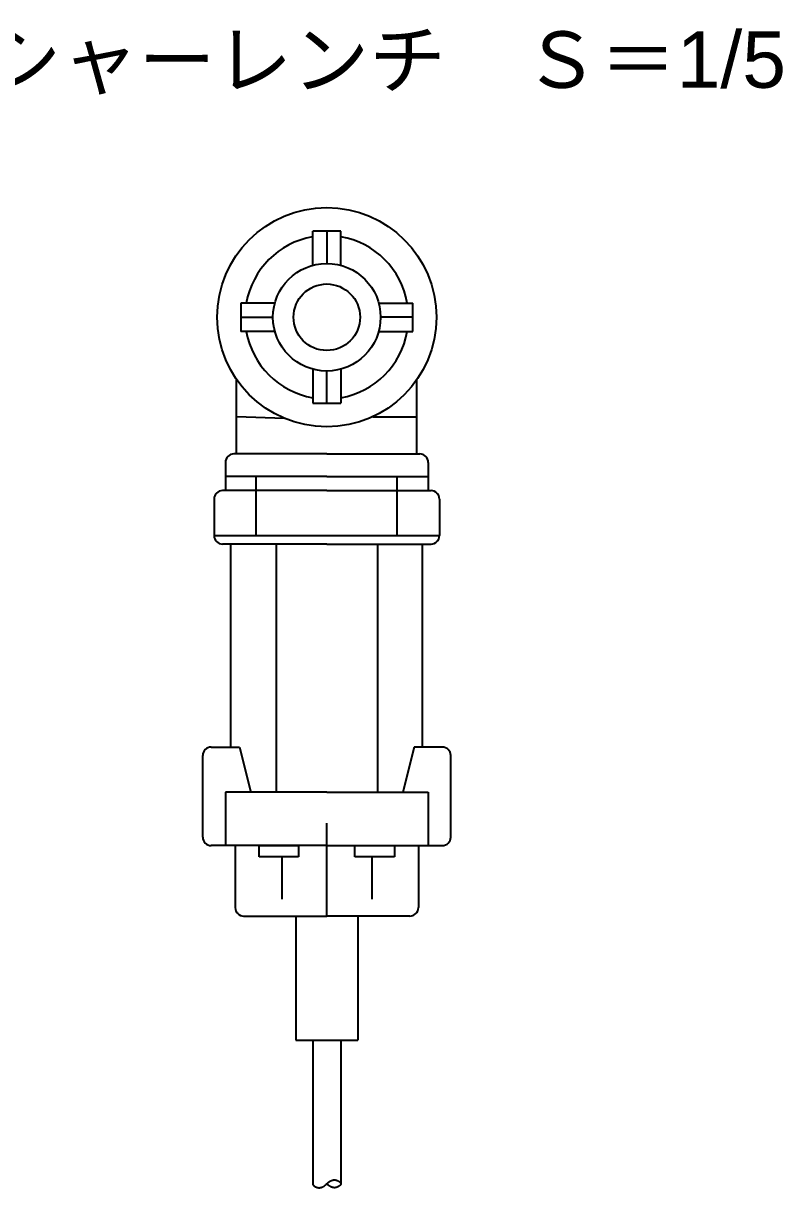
# Model space of a CAD drawing. Header units: millimetres. Extents: x -2880 to 3894, y -2977 to 4857.
# Drawn here: x -1202.1 to -932.6, y -2310.3 to -1897.1 of the extents above; entities that cross this region are included whole.
import ezdxf

# ---------------------------------------------------------------- set-up
doc = ezdxf.new("R2010")
doc.units = ezdxf.units.MM
doc.header["$MEASUREMENT"] = 0
doc.layers.add('_1-0_', color=7, linetype='Continuous')
doc.layers.add('_6-0_', color=7, linetype='Continuous')
doc.styles.get("Standard").update_dxf_attribs({"font": 'arial.ttf'})

msp = doc.modelspace()

# ---------------------------------------------------------------- linework, layer by layer
at = {"layer": '_1-0_', "color": 2, "linetype": 'Continuous'}
for p, q in [((-1099.428, -1982.974), (-1099.428, -1970.899)), ((-1089.428, -1970.899), (-1099.428, -1970.899)), ((-1094.428, -1970.899), (-1094.428, -1982.308)), ((-1089.428, -1982.974), (-1089.428, -1970.899)), ((-1112.854, -1996.399), (-1124.928, -1996.399)), ((-1124.928, -1996.399), (-1124.928, -2006.399)), ((-1076.003, -1996.399), (-1063.928, -1996.399)), ((-1063.928, -2006.399), (-1063.928, -1996.399)), ((-1124.928, -2001.399), (-1113.52, -2001.399)), ((-1063.928, -2001.399), (-1075.336, -2001.399)), ((-1112.854, -2006.399), (-1124.928, -2006.399)), ((-1076.003, -2006.399), (-1063.928, -2006.399)), ((-1099.428, -2019.825), (-1099.428, -2031.899)), ((-1094.428, -2031.899), (-1094.428, -2020.491)), ((-1089.428, -2019.825), (-1089.428, -2031.899)), ((-1099.428, -2031.899), (-1089.428, -2031.899))]:
    msp.add_line(p, q, dxfattribs=at)
at = {"layer": '_1-0_', "color": 3, "linetype": 'Continuous'}
for p, q in [((-1126.428, -2049.899), (-1126.428, -2023.518)), ((-1062.428, -2049.899), (-1062.428, -2023.518)), ((-1109.428, -2037.292), (-1126.428, -2036.709)), ((-1078.104, -2036.709), (-1062.428, -2036.709)), ((-1130.428, -2052.899), (-1130.428, -2062.899)), ((-1094.428, -2049.899), (-1127.428, -2049.899)), ((-1094.428, -2049.899), (-1061.428, -2049.899)), ((-1058.428, -2052.899), (-1058.428, -2062.899)), ((-1094.428, -2057.899), (-1130.428, -2057.899)), ((-1119.428, -2078.899), (-1119.428, -2057.899)), ((-1094.428, -2057.899), (-1058.428, -2057.899)), ((-1069.428, -2078.899), (-1069.428, -2057.899)), ((-1134.428, -2065.899), (-1134.428, -2078.899)), ((-1094.428, -2062.899), (-1131.428, -2062.899)), ((-1094.428, -2062.899), (-1057.428, -2062.899)), ((-1054.428, -2065.899), (-1054.428, -2078.899)), ((-1134.428, -2078.899), (-1054.428, -2078.899)), ((-1094.428, -2081.899), (-1131.428, -2081.899)), ((-1128.428, -2153.899), (-1128.428, -2081.899)), ((-1112.428, -2081.899), (-1112.428, -2169.899)), ((-1094.428, -2081.899), (-1057.428, -2081.899)), ((-1076.428, -2081.899), (-1076.428, -2169.899)), ((-1060.428, -2153.899), (-1060.428, -2081.899)), ((-1138.428, -2185.899), (-1138.428, -2156.899)), ((-1135.428, -2153.899), (-1125.428, -2153.899)), ((-1125.428, -2153.899), (-1121.428, -2169.899)), ((-1063.428, -2153.899), (-1067.428, -2169.899)), ((-1053.428, -2153.899), (-1063.428, -2153.899)), ((-1050.428, -2185.899), (-1050.428, -2156.899)), ((-1094.428, -2169.899), (-1130.428, -2169.899)), ((-1130.428, -2169.899), (-1130.428, -2188.899)), ((-1094.428, -2169.899), (-1058.428, -2169.899)), ((-1058.428, -2169.899), (-1058.428, -2188.899)), ((-1094.428, -2213.899), (-1094.428, -2180.899)), ((-1094.428, -2188.899), (-1135.428, -2188.899)), ((-1126.928, -2188.899), (-1126.928, -2210.899)), ((-1118.428, -2188.899), (-1104.428, -2188.899)), ((-1118.428, -2192.899), (-1118.428, -2188.899)), ((-1104.428, -2188.899), (-1104.428, -2192.899)), ((-1094.428, -2188.899), (-1053.428, -2188.899)), ((-1084.428, -2188.899), (-1070.428, -2188.899)), ((-1084.428, -2192.899), (-1084.428, -2188.899)), ((-1070.428, -2188.899), (-1070.428, -2192.899)), ((-1061.928, -2188.899), (-1061.928, -2210.899)), ((-1104.428, -2192.899), (-1118.428, -2192.899)), ((-1110.428, -2192.899), (-1110.428, -2207.899)), ((-1070.428, -2192.899), (-1084.428, -2192.899)), ((-1078.428, -2192.899), (-1078.428, -2207.899)), ((-1123.928, -2213.899), (-1094.428, -2213.899)), ((-1105.428, -2213.899), (-1105.428, -2257.899)), ((-1064.928, -2213.899), (-1094.428, -2213.899)), ((-1083.428, -2213.899), (-1083.428, -2257.899)), ((-1105.428, -2257.899), (-1083.428, -2257.899)), ((-1099.428, -2257.899), (-1099.428, -2308.899)), ((-1089.428, -2257.899), (-1089.428, -2308.899)), ((-1099.428, -2308.899), (-1099.428, -2308.916)), ((-1099.428, -2308.916), (-1099.427, -2308.932)), ((-1099.427, -2308.932), (-1099.426, -2308.948)), ((-1099.426, -2308.948), (-1099.425, -2308.964)), ((-1099.425, -2308.964), (-1099.422, -2308.981)), ((-1099.422, -2308.981), (-1099.42, -2308.997)), ((-1099.42, -2308.997), (-1099.417, -2309.013)), ((-1099.417, -2309.013), (-1099.413, -2309.029)), ((-1099.413, -2309.029), (-1099.409, -2309.046)), ((-1099.409, -2309.046), (-1099.405, -2309.062)), ((-1099.405, -2309.062), (-1099.4, -2309.078)), ((-1099.4, -2309.078), (-1099.394, -2309.094)), ((-1099.394, -2309.094), (-1099.388, -2309.111)), ((-1099.388, -2309.111), (-1099.382, -2309.127)), ((-1099.382, -2309.127), (-1099.375, -2309.143)), ((-1099.375, -2309.143), (-1099.368, -2309.159)), ((-1099.368, -2309.159), (-1099.36, -2309.176)), ((-1099.36, -2309.176), (-1099.352, -2309.192)), ((-1099.352, -2309.192), (-1099.343, -2309.208)), ((-1099.343, -2309.208), (-1099.334, -2309.224)), ((-1099.334, -2309.224), (-1099.324, -2309.241)), ((-1099.324, -2309.241), (-1099.314, -2309.257)), ((-1099.314, -2309.257), (-1099.303, -2309.273)), ((-1099.303, -2309.273), (-1099.292, -2309.289)), ((-1099.292, -2309.289), (-1099.28, -2309.306)), ((-1099.28, -2309.306), (-1099.268, -2309.322)), ((-1099.268, -2309.322), (-1099.256, -2309.338)), ((-1099.256, -2309.338), (-1099.243, -2309.354)), ((-1099.243, -2309.354), (-1099.229, -2309.371)), ((-1099.229, -2309.371), (-1099.215, -2309.387)), ((-1099.215, -2309.387), (-1099.201, -2309.403)), ((-1099.201, -2309.403), (-1099.186, -2309.419)), ((-1099.186, -2309.419), (-1099.17, -2309.436)), ((-1099.17, -2309.436), (-1099.155, -2309.452)), ((-1099.155, -2309.452), (-1099.138, -2309.468)), ((-1099.138, -2309.468), (-1099.121, -2309.484)), ((-1099.121, -2309.484), (-1099.104, -2309.501)), ((-1099.104, -2309.501), (-1099.086, -2309.517)), ((-1099.086, -2309.517), (-1099.068, -2309.533)), ((-1099.068, -2309.533), (-1099.049, -2309.549)), ((-1099.049, -2309.549), (-1099.03, -2309.566)), ((-1099.03, -2309.566), (-1099.011, -2309.582)), ((-1099.011, -2309.582), (-1098.99, -2309.598)), ((-1098.99, -2309.598), (-1098.97, -2309.614)), ((-1098.97, -2309.614), (-1098.949, -2309.631)), ((-1098.949, -2309.631), (-1098.927, -2309.647)), ((-1098.927, -2309.647), (-1098.905, -2309.663)), ((-1098.905, -2309.663), (-1098.883, -2309.679)), ((-1098.883, -2309.679), (-1098.86, -2309.696)), ((-1098.86, -2309.696), (-1098.836, -2309.712)), ((-1098.836, -2309.712), (-1098.812, -2309.728)), ((-1098.812, -2309.728), (-1098.788, -2309.744)), ((-1098.788, -2309.744), (-1098.763, -2309.761)), ((-1098.763, -2309.761), (-1098.738, -2309.777)), ((-1098.738, -2309.777), (-1098.712, -2309.793)), ((-1095.588, -2309.823), (-1095.524, -2309.784)), ((-1095.524, -2309.784), (-1095.46, -2309.744)), ((-1095.46, -2309.744), (-1095.396, -2309.703)), ((-1095.396, -2309.703), (-1095.332, -2309.66)), ((-1095.332, -2309.66), (-1095.268, -2309.616)), ((-1095.268, -2309.616), (-1095.204, -2309.57)), ((-1095.204, -2309.57), (-1095.14, -2309.522)), ((-1095.14, -2309.522), (-1095.075, -2309.473)), ((-1095.075, -2309.473), (-1095.011, -2309.423)), ((-1095.011, -2309.423), (-1094.946, -2309.371)), ((-1094.946, -2309.371), (-1094.882, -2309.317)), ((-1094.882, -2309.317), (-1094.817, -2309.262)), ((-1094.817, -2309.262), (-1094.753, -2309.205)), ((-1094.753, -2309.205), (-1094.688, -2309.147)), ((-1094.688, -2309.147), (-1094.623, -2309.088)), ((-1094.623, -2309.088), (-1094.558, -2309.026)), ((-1094.558, -2309.026), (-1094.493, -2308.964)), ((-1094.493, -2308.964), (-1094.428, -2308.899)), ((-1094.428, -2308.899), (-1094.363, -2308.835)), ((-1094.363, -2308.964), (-1094.428, -2308.899)), ((-1094.363, -2308.835), (-1094.298, -2308.772)), ((-1094.298, -2309.026), (-1094.363, -2308.964)), ((-1094.298, -2308.772), (-1094.234, -2308.711)), ((-1094.234, -2309.088), (-1094.298, -2309.026)), ((-1094.234, -2308.711), (-1094.169, -2308.652)), ((-1094.169, -2309.147), (-1094.234, -2309.088)), ((-1094.169, -2308.652), (-1094.104, -2308.593)), ((-1094.104, -2309.205), (-1094.169, -2309.147)), ((-1094.104, -2308.593), (-1094.04, -2308.537)), ((-1094.04, -2309.262), (-1094.104, -2309.205)), ((-1094.04, -2308.537), (-1093.975, -2308.482)), ((-1093.975, -2309.317), (-1094.04, -2309.262)), ((-1093.975, -2308.482), (-1093.91, -2308.428)), ((-1093.91, -2309.371), (-1093.975, -2309.317)), ((-1093.91, -2308.428), (-1093.846, -2308.376)), ((-1093.846, -2309.423), (-1093.91, -2309.371)), ((-1093.846, -2308.376), (-1093.782, -2308.326)), ((-1093.782, -2309.473), (-1093.846, -2309.423)), ((-1093.782, -2308.326), (-1093.717, -2308.277)), ((-1093.717, -2309.522), (-1093.782, -2309.473)), ((-1093.717, -2308.277), (-1093.653, -2308.229)), ((-1093.653, -2309.57), (-1093.717, -2309.522)), ((-1093.653, -2308.229), (-1093.589, -2308.183)), ((-1093.589, -2309.616), (-1093.653, -2309.57)), ((-1093.589, -2308.183), (-1093.525, -2308.139)), ((-1093.525, -2309.66), (-1093.589, -2309.616)), ((-1093.525, -2308.139), (-1093.461, -2308.096)), ((-1093.461, -2309.703), (-1093.525, -2309.66)), ((-1093.461, -2308.096), (-1093.397, -2308.054)), ((-1093.397, -2309.744), (-1093.461, -2309.703)), ((-1093.397, -2308.054), (-1093.333, -2308.015)), ((-1093.333, -2309.784), (-1093.397, -2309.744)), ((-1093.333, -2308.015), (-1093.269, -2307.976)), ((-1093.269, -2309.823), (-1093.333, -2309.784)), ((-1093.269, -2307.976), (-1093.205, -2307.939)), ((-1093.205, -2307.939), (-1093.141, -2307.904)), ((-1093.141, -2307.904), (-1093.078, -2307.87)), ((-1093.078, -2307.87), (-1093.014, -2307.838)), ((-1093.014, -2307.838), (-1092.951, -2307.807)), ((-1092.951, -2307.807), (-1092.887, -2307.778)), ((-1092.887, -2307.778), (-1092.824, -2307.75)), ((-1092.824, -2307.75), (-1092.76, -2307.724)), ((-1092.76, -2307.724), (-1092.697, -2307.7)), ((-1092.697, -2307.7), (-1092.634, -2307.677)), ((-1092.634, -2307.677), (-1092.571, -2307.655)), ((-1092.571, -2307.655), (-1092.508, -2307.635)), ((-1092.508, -2307.635), (-1092.445, -2307.616)), ((-1092.445, -2307.616), (-1092.382, -2307.599)), ((-1092.382, -2307.599), (-1092.319, -2307.584)), ((-1092.319, -2307.584), (-1092.256, -2307.57)), ((-1092.256, -2307.57), (-1092.193, -2307.558)), ((-1092.193, -2307.558), (-1092.131, -2307.547)), ((-1092.131, -2307.547), (-1092.068, -2307.537)), ((-1092.068, -2307.537), (-1092.005, -2307.529)), ((-1092.005, -2307.529), (-1091.943, -2307.523)), ((-1091.943, -2307.523), (-1091.88, -2307.518)), ((-1091.88, -2307.518), (-1091.818, -2307.515)), ((-1091.818, -2307.515), (-1091.756, -2307.513)), ((-1091.756, -2307.513), (-1091.694, -2307.513)), ((-1091.694, -2307.513), (-1091.631, -2307.514)), ((-1091.631, -2307.514), (-1091.569, -2307.517)), ((-1091.569, -2307.517), (-1091.507, -2307.521)), ((-1091.507, -2307.521), (-1091.445, -2307.527)), ((-1091.445, -2307.527), (-1091.383, -2307.534)), ((-1091.383, -2307.534), (-1091.322, -2307.543)), ((-1091.322, -2307.543), (-1091.26, -2307.554)), ((-1091.26, -2307.554), (-1091.198, -2307.566)), ((-1091.198, -2307.566), (-1091.136, -2307.579)), ((-1091.136, -2307.579), (-1091.075, -2307.594)), ((-1091.075, -2307.594), (-1091.013, -2307.611)), ((-1091.013, -2307.611), (-1090.952, -2307.629)), ((-1090.952, -2307.629), (-1090.89, -2307.648)), ((-1090.89, -2307.648), (-1090.829, -2307.669)), ((-1090.829, -2307.669), (-1090.768, -2307.692)), ((-1090.768, -2307.692), (-1090.707, -2307.716)), ((-1090.707, -2307.716), (-1090.646, -2307.742)), ((-1090.646, -2307.742), (-1090.584, -2307.769)), ((-1090.584, -2307.769), (-1090.523, -2307.797)), ((-1090.523, -2307.797), (-1090.463, -2307.828)), ((-1090.463, -2307.828), (-1090.402, -2307.859)), ((-1090.402, -2307.859), (-1090.342, -2307.892)), ((-1090.342, -2307.892), (-1090.284, -2307.924)), ((-1090.284, -2307.924), (-1090.228, -2307.957)), ((-1090.228, -2307.957), (-1090.174, -2307.989)), ((-1090.174, -2307.989), (-1090.121, -2308.022)), ((-1090.121, -2309.777), (-1090.174, -2309.809)), ((-1090.121, -2308.022), (-1090.071, -2308.054)), ((-1090.071, -2309.744), (-1090.121, -2309.777)), ((-1090.071, -2308.054), (-1090.022, -2308.087)), ((-1090.022, -2309.712), (-1090.071, -2309.744)), ((-1090.022, -2308.087), (-1089.976, -2308.119)), ((-1089.976, -2309.679), (-1090.022, -2309.712)), ((-1089.976, -2308.119), (-1089.931, -2308.152)), ((-1089.931, -2309.647), (-1089.976, -2309.679)), ((-1089.931, -2308.152), (-1089.888, -2308.184)), ((-1089.888, -2309.614), (-1089.931, -2309.647)), ((-1089.888, -2308.184), (-1089.848, -2308.217)), ((-1089.848, -2309.582), (-1089.888, -2309.614)), ((-1089.848, -2308.217), (-1089.809, -2308.249)), ((-1089.809, -2309.549), (-1089.848, -2309.582)), ((-1089.809, -2308.249), (-1089.771, -2308.282)), ((-1089.771, -2309.517), (-1089.809, -2309.549)), ((-1089.771, -2308.282), (-1089.736, -2308.314)), ((-1089.736, -2309.484), (-1089.771, -2309.517)), ((-1089.736, -2308.314), (-1089.703, -2308.347)), ((-1089.703, -2309.452), (-1089.736, -2309.484)), ((-1089.703, -2308.347), (-1089.672, -2308.379)), ((-1089.672, -2309.419), (-1089.703, -2309.452)), ((-1089.672, -2308.379), (-1089.642, -2308.412)), ((-1089.642, -2309.387), (-1089.672, -2309.419)), ((-1089.642, -2308.412), (-1089.615, -2308.444)), ((-1089.615, -2309.354), (-1089.642, -2309.387)), ((-1089.615, -2308.444), (-1089.589, -2308.477)), ((-1089.589, -2309.322), (-1089.615, -2309.354)), ((-1089.589, -2308.477), (-1089.565, -2308.509)), ((-1089.565, -2309.289), (-1089.589, -2309.322)), ((-1089.565, -2308.509), (-1089.543, -2308.542)), ((-1089.543, -2309.257), (-1089.565, -2309.289)), ((-1089.543, -2308.542), (-1089.523, -2308.574)), ((-1089.523, -2309.224), (-1089.543, -2309.257)), ((-1089.523, -2308.574), (-1089.505, -2308.607)), ((-1089.505, -2309.192), (-1089.523, -2309.224)), ((-1089.505, -2308.607), (-1089.489, -2308.639)), ((-1089.489, -2309.159), (-1089.505, -2309.192)), ((-1089.489, -2308.639), (-1089.475, -2308.672)), ((-1089.475, -2309.127), (-1089.489, -2309.159)), ((-1089.475, -2308.672), (-1089.463, -2308.704)), ((-1089.463, -2309.094), (-1089.475, -2309.127)), ((-1089.463, -2308.704), (-1089.452, -2308.737)), ((-1089.452, -2309.062), (-1089.463, -2309.094)), ((-1089.452, -2308.737), (-1089.444, -2308.769)), ((-1089.444, -2309.029), (-1089.452, -2309.062)), ((-1089.444, -2308.769), (-1089.437, -2308.802)), ((-1089.437, -2308.997), (-1089.444, -2309.029)), ((-1089.437, -2308.802), (-1089.432, -2308.834)), ((-1089.432, -2308.964), (-1089.437, -2308.997)), ((-1089.432, -2308.834), (-1089.429, -2308.867)), ((-1089.429, -2308.932), (-1089.432, -2308.964)), ((-1089.429, -2308.867), (-1089.428, -2308.899)), ((-1089.428, -2308.899), (-1089.429, -2308.932)), ((-1098.712, -2309.793), (-1098.686, -2309.809)), ((-1098.686, -2309.809), (-1098.659, -2309.826)), ((-1098.659, -2309.826), (-1098.632, -2309.842)), ((-1098.632, -2309.842), (-1098.604, -2309.858)), ((-1098.604, -2309.858), (-1098.576, -2309.874)), ((-1098.576, -2309.874), (-1098.547, -2309.891)), ((-1098.547, -2309.891), (-1098.518, -2309.907)), ((-1098.518, -2309.907), (-1098.488, -2309.923)), ((-1098.488, -2309.923), (-1098.458, -2309.939)), ((-1098.458, -2309.939), (-1098.397, -2309.971)), ((-1098.397, -2309.971), (-1098.336, -2310.001)), ((-1098.336, -2310.001), (-1098.275, -2310.03)), ((-1098.275, -2310.03), (-1098.214, -2310.057)), ((-1098.214, -2310.057), (-1098.153, -2310.083)), ((-1098.153, -2310.083), (-1098.092, -2310.107)), ((-1098.092, -2310.107), (-1098.03, -2310.13)), ((-1098.03, -2310.13), (-1097.969, -2310.151)), ((-1097.969, -2310.151), (-1097.907, -2310.17)), ((-1097.907, -2310.17), (-1097.846, -2310.188)), ((-1097.846, -2310.188), (-1097.784, -2310.205)), ((-1097.784, -2310.205), (-1097.723, -2310.22)), ((-1097.723, -2310.22), (-1097.661, -2310.233)), ((-1097.661, -2310.233), (-1097.599, -2310.245)), ((-1097.599, -2310.245), (-1097.537, -2310.255)), ((-1097.537, -2310.255), (-1097.475, -2310.264)), ((-1097.475, -2310.264), (-1097.413, -2310.272)), ((-1097.413, -2310.272), (-1097.351, -2310.278)), ((-1097.351, -2310.278), (-1097.289, -2310.282)), ((-1097.289, -2310.282), (-1097.227, -2310.285)), ((-1097.227, -2310.285), (-1097.165, -2310.286)), ((-1097.165, -2310.286), (-1097.102, -2310.286)), ((-1097.102, -2310.286), (-1097.04, -2310.284)), ((-1097.04, -2310.284), (-1096.978, -2310.281)), ((-1096.978, -2310.281), (-1096.915, -2310.276)), ((-1096.915, -2310.276), (-1096.853, -2310.269)), ((-1096.853, -2310.269), (-1096.79, -2310.262)), ((-1096.79, -2310.262), (-1096.727, -2310.252)), ((-1096.727, -2310.252), (-1096.664, -2310.241)), ((-1096.664, -2310.241), (-1096.602, -2310.229)), ((-1096.602, -2310.229), (-1096.539, -2310.215)), ((-1096.539, -2310.215), (-1096.476, -2310.199)), ((-1096.476, -2310.199), (-1096.413, -2310.182)), ((-1096.413, -2310.182), (-1096.35, -2310.164)), ((-1096.35, -2310.164), (-1096.287, -2310.144)), ((-1096.287, -2310.144), (-1096.223, -2310.122)), ((-1096.223, -2310.122), (-1096.16, -2310.099)), ((-1096.16, -2310.099), (-1096.097, -2310.074)), ((-1096.097, -2310.074), (-1096.034, -2310.048)), ((-1096.034, -2310.048), (-1095.97, -2310.021)), ((-1095.97, -2310.021), (-1095.907, -2309.991)), ((-1095.907, -2309.991), (-1095.843, -2309.961)), ((-1095.843, -2309.961), (-1095.779, -2309.928)), ((-1095.779, -2309.928), (-1095.716, -2309.895)), ((-1095.716, -2309.895), (-1095.652, -2309.859)), ((-1095.652, -2309.859), (-1095.588, -2309.823)), ((-1093.205, -2309.859), (-1093.269, -2309.823)), ((-1093.141, -2309.895), (-1093.205, -2309.859)), ((-1093.078, -2309.928), (-1093.141, -2309.895)), ((-1093.014, -2309.961), (-1093.078, -2309.928)), ((-1092.951, -2309.991), (-1093.014, -2309.961)), ((-1092.887, -2310.021), (-1092.951, -2309.991)), ((-1092.824, -2310.048), (-1092.887, -2310.021)), ((-1092.76, -2310.074), (-1092.824, -2310.048)), ((-1092.697, -2310.099), (-1092.76, -2310.074)), ((-1092.634, -2310.122), (-1092.697, -2310.099)), ((-1092.571, -2310.144), (-1092.634, -2310.122)), ((-1092.508, -2310.164), (-1092.571, -2310.144)), ((-1092.445, -2310.182), (-1092.508, -2310.164)), ((-1092.382, -2310.199), (-1092.445, -2310.182)), ((-1092.319, -2310.215), (-1092.382, -2310.199)), ((-1092.256, -2310.229), (-1092.319, -2310.215)), ((-1092.193, -2310.241), (-1092.256, -2310.229)), ((-1092.131, -2310.252), (-1092.193, -2310.241)), ((-1092.068, -2310.262), (-1092.131, -2310.252)), ((-1092.005, -2310.269), (-1092.068, -2310.262)), ((-1091.943, -2310.276), (-1092.005, -2310.269)), ((-1091.88, -2310.281), (-1091.943, -2310.276)), ((-1091.818, -2310.284), (-1091.88, -2310.281)), ((-1091.756, -2310.286), (-1091.818, -2310.284)), ((-1091.694, -2310.286), (-1091.756, -2310.286)), ((-1091.631, -2310.285), (-1091.694, -2310.286)), ((-1091.569, -2310.282), (-1091.631, -2310.285)), ((-1091.507, -2310.278), (-1091.569, -2310.282)), ((-1091.445, -2310.272), (-1091.507, -2310.278)), ((-1091.383, -2310.264), (-1091.445, -2310.272)), ((-1091.322, -2310.255), (-1091.383, -2310.264)), ((-1091.26, -2310.245), (-1091.322, -2310.255)), ((-1091.198, -2310.233), (-1091.26, -2310.245)), ((-1091.136, -2310.22), (-1091.198, -2310.233)), ((-1091.075, -2310.205), (-1091.136, -2310.22)), ((-1091.013, -2310.188), (-1091.075, -2310.205)), ((-1090.952, -2310.17), (-1091.013, -2310.188)), ((-1090.89, -2310.151), (-1090.952, -2310.17)), ((-1090.829, -2310.13), (-1090.89, -2310.151)), ((-1090.768, -2310.107), (-1090.829, -2310.13)), ((-1090.707, -2310.083), (-1090.768, -2310.107)), ((-1090.646, -2310.057), (-1090.707, -2310.083)), ((-1090.584, -2310.03), (-1090.646, -2310.057)), ((-1090.523, -2310.001), (-1090.584, -2310.03)), ((-1090.463, -2309.971), (-1090.523, -2310.001)), ((-1090.402, -2309.939), (-1090.463, -2309.971)), ((-1090.342, -2309.907), (-1090.402, -2309.939)), ((-1090.284, -2309.874), (-1090.342, -2309.907)), ((-1090.228, -2309.842), (-1090.284, -2309.874)), ((-1090.174, -2309.809), (-1090.228, -2309.842))]:
    msp.add_line(p, q, dxfattribs=at)
for radius in [38.901, 38.901, 19.092, 19.092, 11.8, 11.8]:
    msp.add_circle((-1094.428, -2001.399), radius, dxfattribs=at)
at = {"layer": '_1-0_', "color": 2, "linetype": 'Continuous'}
for start, end in [(100.08844, 170.06882), (9.93117, 80.06882), (189.93117, 260.06882), (279.93117, 350.06882)]:
    msp.add_arc((-1094.428, -2001.399), 28.991, start, end, dxfattribs=at)
at = {"layer": '_1-0_', "color": 3, "linetype": 'Continuous'}
for centre, start, end in [((-1127.428, -2052.899), 90, 180), ((-1061.428, -2052.899), 0, 90), ((-1131.428, -2065.899), 90, 180), ((-1057.428, -2065.899), 0, 90), ((-1131.428, -2078.899), 180, 270), ((-1057.428, -2078.899), 270, 0), ((-1135.428, -2156.899), 90, 180), ((-1053.428, -2156.899), 0, 90), ((-1135.428, -2185.899), 180, 270), ((-1053.428, -2185.899), 270, 0), ((-1123.928, -2210.899), 180, 270), ((-1064.928, -2210.899), 270, 0)]:
    msp.add_arc(centre, 3, start, end, dxfattribs=at)

# ---------------------------------------------------------------- texts
at = {"layer": '_6-0_', "color": 7}
msp.add_text('Ｍ16専用シャーレンチ\u3000Ｓ＝1/5', height=20, dxfattribs=at).set_placement((-1328.699, -1919.973))

doc.saveas('drawing.dxf')
